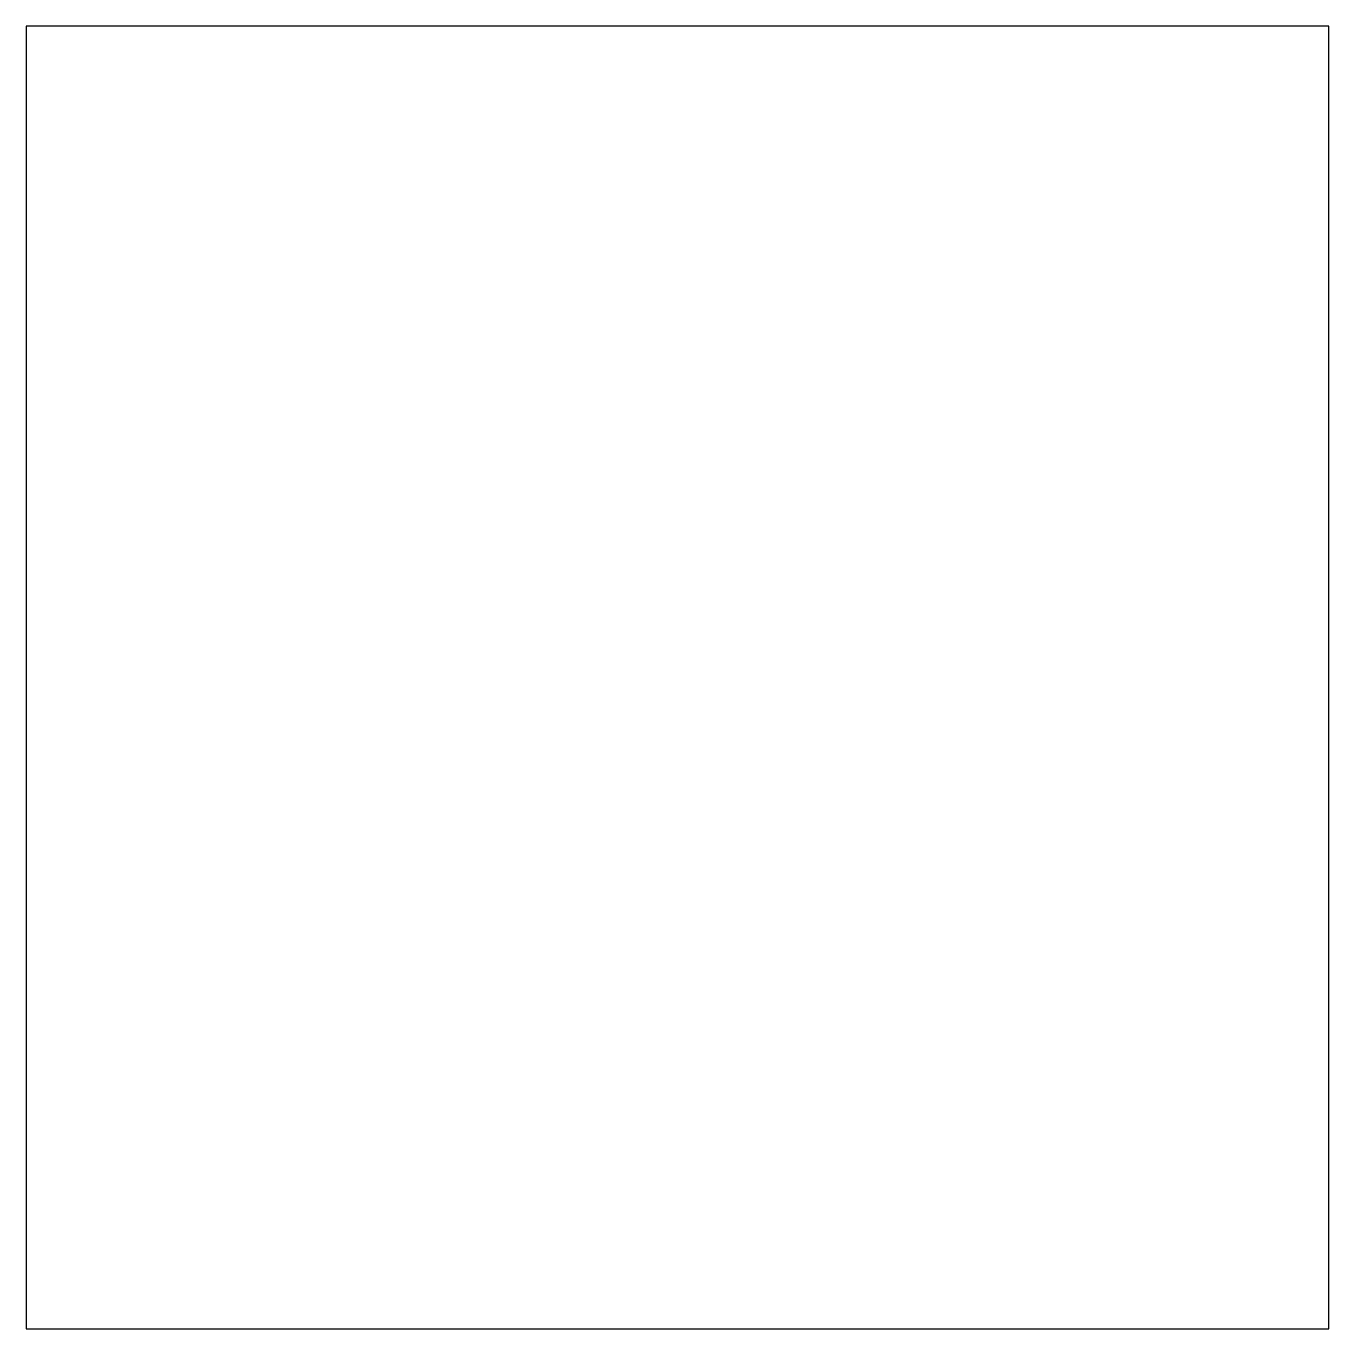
# Model space of a CAD drawing. Header units: metres. Extents: x 0 to 2, y 0 to 2.
import ezdxf

# ---------------------------------------------------------------- set-up
doc = ezdxf.new("R2010")
doc.units = ezdxf.units.M

msp = doc.modelspace()

# ---------------------------------------------------------------- linework, layer by layer
msp.add_3dface([(0, 0), (2, 0), (2, 2), (0, 2)])

doc.saveas('drawing.dxf')
